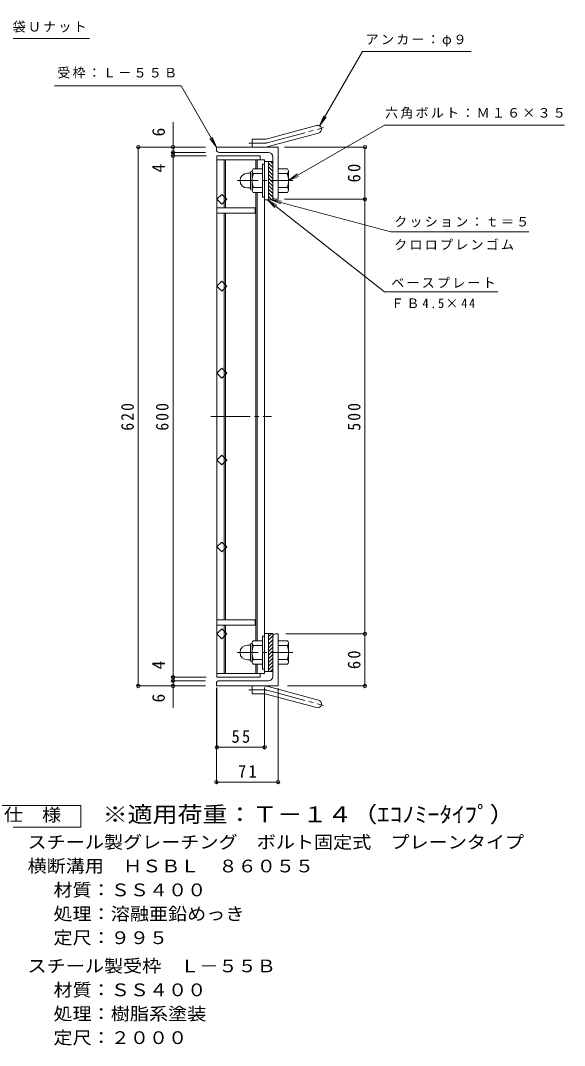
# Model space of a CAD drawing. Units: millimetres, scale not verified. Extents: x -929 to 904, y -686 to 679.
# Drawn here: x 278 to 904, y -575 to 605 of the extents above; entities that cross this region are included whole.
import ezdxf
from ezdxf.enums import TextEntityAlignment as Align

# ---------------------------------------------------------------- set-up
doc = ezdxf.new("R2010")
doc.units = ezdxf.units.MM
doc.header["$LTSCALE"] = 5
doc.header["$PDMODE"] = 32
doc.header["$PDSIZE"] = 4
doc.linetypes.add('CHAIN1', pattern=[8, 5, -1, 1, -1])
doc.linetypes.add('CHAIN2', pattern=[12, 9, -1, 1, -1])
for name, color, linetype, lineweight in [('0-1_躯体', 2, 'Continuous', 9), ('0-2_仕上', 3, 'Continuous', 9), ('0-4_その他', 7, 'Continuous', 9), ('0-5_寸法', 7, 'Continuous', 9), ('F-4_F-4ﾚｲﾔ', 2, 'Continuous', 9)]:
    doc.layers.add(name, color=color, linetype=linetype, lineweight=lineweight)
doc.layers.add('F-5_F-5ﾚｲﾔ', color=3, linetype='Continuous')
doc.styles.add('ＭＳ ゴシック', font='')
doc.styles.get('ＭＳ ゴシック').set_extended_font_data('MS Gothic')

msp = doc.modelspace()

# ---------------------------------------------------------------- linework, layer by layer
at = {"layer": '0-1_躯体'}
for p, q in [((560.75, 468.369), (618.941, 483.961)), ((563.079, 459.676), (621.27, 475.268)), ((544.605, 459.062), (544.605, 468.062)), ((558.42, 468.062), (544.605, 468.062)), ((574.605, 459.062), (503.605, 459.062)), ((503.605, 456.062), (503.605, 459.062)), ((506.605, 453.062), (563.605, 453.062)), ((574.605, 459.062), (574.605, 399.062)), ((556.805, 439.562), (556.805, 401.562)), ((559.105, 439.562), (556.805, 439.562)), ((563.605, 398.562), (563.605, 442.562)), ((568.605, 442.562), (563.605, 442.562)), ((568.605, 435.483), (563.605, 440.482)), ((568.605, 439.725), (565.768, 442.562)), ((568.605, 398.562), (568.605, 448.062)), ((539.295, 429.062), (542.805, 429.062)), ((542.805, 411.362), (542.805, 429.762)), ((544.605, 431.562), (544.805, 431.562)), ((544.805, 431.312), (544.805, 409.812)), ((556.805, 434.062), (545.844, 434.062)), ((556.805, 428.562), (545.844, 428.562)), ((568.605, 431.24), (563.605, 436.24)), ((568.605, 426.997), (563.605, 431.997)), ((568.605, 422.755), (563.605, 427.755)), ((574.605, 434.062), (585.567, 434.062)), ((574.605, 428.562), (585.567, 428.562)), ((586.805, 431.562), (586.605, 431.562)), ((586.605, 431.312), (586.605, 409.812)), ((568.605, 418.512), (563.605, 423.512)), ((568.605, 414.269), (563.605, 419.269)), ((568.605, 410.027), (563.605, 415.027)), ((539.305, 412.062), (542.805, 412.062)), ((544.605, 409.562), (544.805, 409.562)), ((556.805, 412.562), (545.844, 412.562)), ((556.805, 407.062), (545.844, 407.062)), ((559.105, 401.562), (556.805, 401.562)), ((568.605, 405.784), (563.605, 410.784)), ((568.605, 401.541), (563.605, 406.542)), ((567.342, 398.562), (563.605, 402.299)), ((574.605, 412.562), (585.567, 412.562)), ((574.605, 407.062), (585.567, 407.062)), ((586.805, 409.562), (586.605, 409.562)), ((568.605, 398.562), (563.605, 398.562)), ((571.605, 399.062), (574.605, 399.062)), ((556.805, -141.438), (556.805, -103.439)), ((559.105, -103.439), (556.805, -103.439)), ((563.605, -100.439), (563.605, -144.439)), ((568.605, -100.439), (563.605, -100.439)), ((567.342, -100.439), (563.605, -104.175)), ((568.605, -103.418), (563.605, -108.418)), ((568.605, -100.439), (568.605, -149.939)), ((571.605, -100.939), (574.605, -100.939)), ((574.605, -160.939), (574.605, -100.939)), ((539.305, -113.939), (542.805, -113.939)), ((542.805, -113.239), (542.805, -131.639)), ((544.605, -111.439), (544.805, -111.439)), ((544.805, -133.189), (544.805, -111.689)), ((556.805, -108.939), (545.844, -108.939)), ((556.805, -114.439), (545.844, -114.439)), ((568.605, -107.66), (563.605, -112.66)), ((568.605, -111.903), (563.605, -116.903)), ((568.605, -116.146), (563.605, -121.146)), ((574.605, -108.939), (585.567, -108.939)), ((574.605, -114.439), (585.567, -114.439)), ((586.805, -111.439), (586.605, -111.439)), ((586.605, -133.189), (586.605, -111.689)), ((568.605, -120.388), (563.605, -125.388)), ((568.605, -124.631), (563.605, -129.631)), ((568.605, -128.874), (563.605, -133.873)), ((539.295, -130.939), (542.805, -130.939)), ((544.605, -133.438), (544.805, -133.438)), ((556.805, -130.439), (545.844, -130.439)), ((556.805, -135.939), (545.844, -135.939)), ((559.105, -141.438), (556.805, -141.438)), ((568.605, -133.116), (563.605, -138.116)), ((568.605, -137.359), (563.605, -142.359)), ((574.605, -130.439), (585.567, -130.439)), ((574.605, -135.939), (585.567, -135.939)), ((586.805, -133.438), (586.605, -133.438)), ((568.605, -144.439), (563.605, -144.439)), ((568.605, -141.601), (565.768, -144.439)), ((503.605, -157.939), (503.605, -160.939)), ((574.605, -160.939), (503.605, -160.939)), ((506.605, -154.939), (563.605, -154.939)), ((544.605, -160.939), (544.605, -169.939)), ((563.079, -161.552), (621.27, -177.144)), ((558.42, -169.939), (544.605, -169.939)), ((560.75, -170.245), (618.941, -185.837))]:
    msp.add_line(p, q, dxfattribs=at)
at = {"layer": '0-1_躯体', "linetype": 'CHAIN2'}
for p, q in [((561.914, 464.022), (627.081, 481.484)), ((558.42, 463.563), (540.8, 463.563)), ((558.42, -165.439), (540.8, -165.439)), ((561.914, -165.899), (627.081, -183.36))]:
    msp.add_line(p, q, dxfattribs=at)
at = {"layer": '0-1_躯体', "linetype": 'CHAIN1'}
for p, q in [((591.69, 420.562), (527.504, 420.562)), ((591.69, -122.439), (527.504, -122.439))]:
    msp.add_line(p, q, dxfattribs=at)
at = {"layer": '0-1_躯体'}
for centre, radius, start, end in [((620.105, 479.614), 4.5, 285.00014, 104.99991), ((558.42, 477.062), 9, 270, 285.00002), ((506.605, 456.062), 3, 180, 270), ((558.42, 477.062), 18, 270, 285), ((563.605, 448.062), 5, 0, 90), ((539.295, 420.572), 8.49, 90, 180), ((544.605, 429.762), 1.8, 90, 180), ((548.965, 431.312), 4.16, 138.61835, 221.37988), ((568.806, 420.562), 24, 160.52881, 199.47119), ((562.605, 420.562), 24, 340.52881, 19.47119), ((582.445, 431.312), 4.16, 318.62012, 41.38165), ((539.305, 420.562), 8.5, 180, 270), ((544.605, 411.362), 1.8, 180, 270), ((548.965, 409.812), 4.16, 138.62012, 221.38165), ((571.605, 402.062), 3, 180, 270), ((582.445, 409.812), 4.16, 318.61835, 41.37988), ((571.605, -103.939), 3, 90, 180), ((539.305, -122.439), 8.5, 90, 180), ((544.605, -113.239), 1.8, 90, 180), ((548.965, -111.689), 4.16, 138.61835, 221.37988), ((568.806, -122.439), 24, 160.52881, 199.47119), ((562.605, -122.439), 24, 340.52881, 19.47119), ((582.445, -111.689), 4.16, 318.62012, 41.38165), ((539.295, -122.449), 8.49, 180, 270), ((544.605, -131.639), 1.8, 180, 270), ((548.965, -133.189), 4.16, 138.62012, 221.38165), ((582.445, -133.189), 4.16, 318.61835, 41.37988), ((563.605, -149.939), 5, 270, 0), ((506.605, -157.939), 3, 90, 180), ((558.42, -178.939), 18, 75, 90), ((558.42, -178.939), 9, 74.99998, 90), ((620.105, -181.491), 4.5, 255.00009, 74.99986)]:
    msp.add_arc(centre, radius, start, end, dxfattribs=at)
at = {"layer": '0-1_躯体', "linetype": 'CHAIN2'}
for centre, start, end in [((558.42, 477.062), 270, 284.99995), ((558.42, -178.939), 75.00005, 90)]:
    msp.add_arc(centre, 13.5, start, end, dxfattribs=at)
at = {"layer": '0-2_仕上'}
for p, q in [((504.105, -150.939), (504.105, 449.062)), ((504.105, 444.562), (559.105, 444.562)), ((512.605, 444.562), (512.605, 389.062)), ((514.105, 444.562), (514.105, 389.062)), ((549.105, 444.562), (549.105, 434.062)), ((550.605, 444.562), (550.605, 434.062)), ((559.105, -146.439), (559.105, 444.562)), ((563.605, 442.562), (559.105, 442.562)), ((549.105, -108.939), (549.105, 407.062)), ((550.605, -108.939), (550.605, 407.062)), ((509.762, 393.405), (504.105, 399.062)), ((515.419, 399.062), (509.762, 393.405)), ((563.605, 398.562), (559.105, 398.562)), ((504.105, 383.062), (548.105, 383.062)), ((512.605, 383.062), (512.605, -84.939)), ((514.105, -84.939), (514.105, 383.062)), ((509.762, 293.405), (504.105, 299.062)), ((515.419, 299.062), (509.762, 293.405)), ((509.762, 193.405), (504.105, 199.062)), ((515.419, 199.062), (509.762, 193.405)), ((509.762, 93.405), (504.105, 99.062)), ((515.419, 99.062), (509.762, 93.405)), ((509.762, -6.595), (504.105, -0.938)), ((515.419, -0.938), (509.762, -6.595)), ((504.105, -84.939), (548.105, -84.939)), ((512.605, -146.439), (512.605, -90.939)), ((514.105, -146.439), (514.105, -90.939)), ((509.762, -106.595), (504.105, -100.938)), ((515.419, -100.938), (509.762, -106.595)), ((563.605, -100.439), (559.105, -100.439)), ((549.105, -146.439), (549.105, -135.939)), ((550.605, -146.439), (550.605, -135.939)), ((504.105, -146.439), (559.105, -146.439)), ((563.605, -144.439), (559.105, -144.439))]:
    msp.add_line(p, q, dxfattribs=at)
at = {"layer": '0-2_仕上', "linetype": 'CHAIN2'}
msp.add_line((497.303, 149.062), (567.105, 149.062), dxfattribs=at)
at = {"layer": '0-2_仕上'}
for points in [[(504.105, 449.062), (554.105, 449.062), (554.105, 444.562)], [(504.105, 399.062), (509.762, 404.719), (515.419, 399.062)], [(504.105, 389.062), (548.105, 389.062), (548.105, 383.062)], [(504.105, 299.062), (509.762, 304.719), (515.419, 299.062)], [(504.105, 199.062), (509.762, 204.719), (515.419, 199.062)], [(504.105, 99.062), (509.762, 104.719), (515.419, 99.062)], [(504.105, -0.938), (509.762, 4.719), (515.419, -0.938)], [(504.105, -90.939), (548.105, -90.939), (548.105, -84.939)], [(504.105, -100.938), (509.762, -95.281), (515.419, -100.938)], [(504.105, -150.939), (554.105, -150.939), (554.105, -146.439)]]:
    msp.add_lwpolyline(points, dxfattribs=at)
at = {"layer": '0-4_その他'}
for p, q in [((453.605, -186.263), (453.605, 487.979)), ((491.105, 459.062), (412.105, 459.062)), ((413.605, -160.938), (413.605, 459.062)), ((491.105, 453.062), (452.105, 453.062)), ((491.605, 449.062), (452.105, 449.062)), ((582.106, 459.062), (676.105, 459.062)), ((674.605, -160.938), (674.605, 459.062)), ((582.106, 399.062), (676.105, 399.062)), ((583.559, -100.938), (676.105, -100.938)), ((491.605, -150.938), (452.105, -150.938)), ((491.105, -160.938), (412.105, -160.938)), ((491.105, -154.938), (452.105, -154.938)), ((503.605, -163.438), (503.605, -273.039)), ((504.105, -162.575), (504.105, -233.039)), ((559.105, -162.575), (559.105, -233.039)), ((574.605, -163.438), (574.605, -273.039)), ((585.424, -160.938), (676.105, -160.938)), ((504.105, -231.539), (559.105, -231.539)), ((503.605, -271.539), (574.605, -271.539))]:
    msp.add_line(p, q, dxfattribs=at)
for p in [(413.605, 459.062), (453.605, 459.062), (674.605, 459.062), (453.605, 453.062), (453.605, 449.062), (674.605, 399.062), (674.605, -100.938), (453.605, -150.938), (453.605, -154.938), (413.605, -160.938), (453.605, -160.938), (674.605, -160.938), (504.105, -231.539), (559.105, -231.539), (503.605, -271.539), (574.605, -271.539)]:
    msp.add_point(p, dxfattribs=at)
at = {"layer": '0-5_寸法'}
for p, q in [((316.939, 529.662), (462.845, 529.662)), ((503.605, 459.062), (462.845, 529.662)), ((622.355, 483.511), (627.139, 495.06)), ((622.355, 483.511), (629.965, 493.428)), ((503.605, 459.062), (495.996, 468.979)), ((503.605, 459.062), (498.822, 470.611)), ((586.605, 420.562), (596.522, 428.172)), ((586.605, 420.562), (598.154, 425.346)), ((562.262, 398.562), (570.998, 389.621)), ((566.097, 398.562), (578.49, 396.93)), ((566.097, 398.562), (577.645, 393.779)), ((697.181, 292.524), (827.746, 292.524))]:
    msp.add_line(p, q, dxfattribs=at)
for points in [[(68.655, 430.954), (157.064, 584.083), (357.294, 584.083)], [(622.355, 483.511), (671.748, 569.062), (796.818, 569.062)], [(586.605, 420.562), (697.161, 484.392), (904.491, 484.392)], [(697.181, 292.524), (562.262, 398.562), (573.014, 392.187)], [(566.097, 398.562), (704.597, 361.451), (863.375, 361.451)]]:
    msp.add_lwpolyline(points, dxfattribs=at)
at = {"layer": 'F-4_F-4ﾚｲﾔ'}
msp.add_lwpolyline([(235.018, -323.369), (235.018, -298.368), (347.518, -298.368), (347.518, -323.369)], close=True, dxfattribs=at)

# ---------------------------------------------------------------- texts
at = {"layer": '0-4_その他', "color": 2, "style": 'ＭＳ ゴシック'}
for s, p in [('6', (448.605, 471.404)), ('4', (448.605, 429.87)), ('4', (448.605, -141.868)), ('6', (448.605, -179.923))]:
    msp.add_text(s, height=14.66, rotation=90, dxfattribs=at).set_placement(p, align=Align.BOTTOM_LEFT)
at = {"layer": '0-4_その他', "color": 2, "char_height": 14.66, "attachment_point": 7, "rotation": 90, "style": 'ＭＳ ゴシック'}
for s, insert in [('\\T1.27;\\W0.95;60', (669.605, 418.437)), ('\\T1.27;\\W0.9;620', (408.605, 132.812)), ('\\T1.27;\\W0.9;600', (448.605, 132.812)), ('\\T1.27;\\W0.9;500', (669.605, 132.812)), ('\\T1.27;\\W0.95;60', (669.605, -141.563))]:
    msp.add_mtext(s, dxfattribs=dict(at, insert=insert))
at = {"layer": '0-4_その他', "color": 2, "char_height": 14.66, "attachment_point": 7, "style": 'ＭＳ ゴシック'}
for s, insert in [('\\T1.27;\\W0.95;55', (520.98, -226.539)), ('\\T1.27;\\W0.95;71', (528.48, -266.539))]:
    msp.add_mtext(s, dxfattribs=dict(at, insert=insert))
at = {"layer": '0-5_寸法', "char_height": 11, "attachment_point": 7, "style": 'ＭＳ ゴシック'}
for s, insert in [('\\T1.17;平座金，六角袋Ｕナット', (163.576, 590.536)), ('\\T1.17;アンカー：φ９', (675.552, 574.579)), ('\\T1.17;受枠：Ｌ－５５Ｂ', (320.389, 538.06)), ('\\T1.17;六角ボルト：Ｍ１６×３５', (697.883, 491.795)), ('\\T1.17;クッション：ｔ＝５', (708.375, 366.719)), ('\\T1.17;クロロプレンゴム', (708.375, 340.692)), ('\\T1.17;ベースプレート', (704.927, 296.95)), ('\\T1.26;\\W0.95;ＦＢ4.5×44', (704.927, 273.714))]:
    msp.add_mtext(s, dxfattribs=dict(at, insert=insert))
at = {"layer": 'F-4_F-4ﾚｲﾔ', "style": 'ＭＳ ゴシック', "width": 1.1}
for s, p in [('仕\u3000様', (258.768, -320.868)), ('スチール製グレーチング\u3000ボルト固定式\u3000プレーンタイプ', (286.063, -352.328)), ('横断溝用\u3000ＨＳＢＬ\u3000８６０５５', (286.063, -379.829)), ('材質：ＳＳ４００', (315.919, -407.328)), ('処理：溶融亜鉛めっき', (315.919, -434.829)), ('定尺：９９５', (315.919, -462.329)), ('スチール製受枠\u3000Ｌ－５５Ｂ', (286.063, -494.828)), ('材質：ＳＳ４００', (315.919, -522.328)), ('処理：樹脂系塗装', (315.919, -549.828)), ('定尺：２０００', (315.919, -577.329))]:
    msp.add_text(s, height=14.66, dxfattribs=at).set_placement(p, align=Align.BOTTOM_LEFT)
at = {"layer": 'F-5_F-5ﾚｲﾔ', "style": 'ＭＳ ゴシック', "width": 1.15}
msp.add_text('※適用荷重：Ｔ－１４（ｴｺﾉﾐｰﾀｲﾌﾟ）', height=18.33, dxfattribs=at).set_placement((372.518, -323.369), align=Align.BOTTOM_LEFT)

doc.saveas('drawing.dxf')
